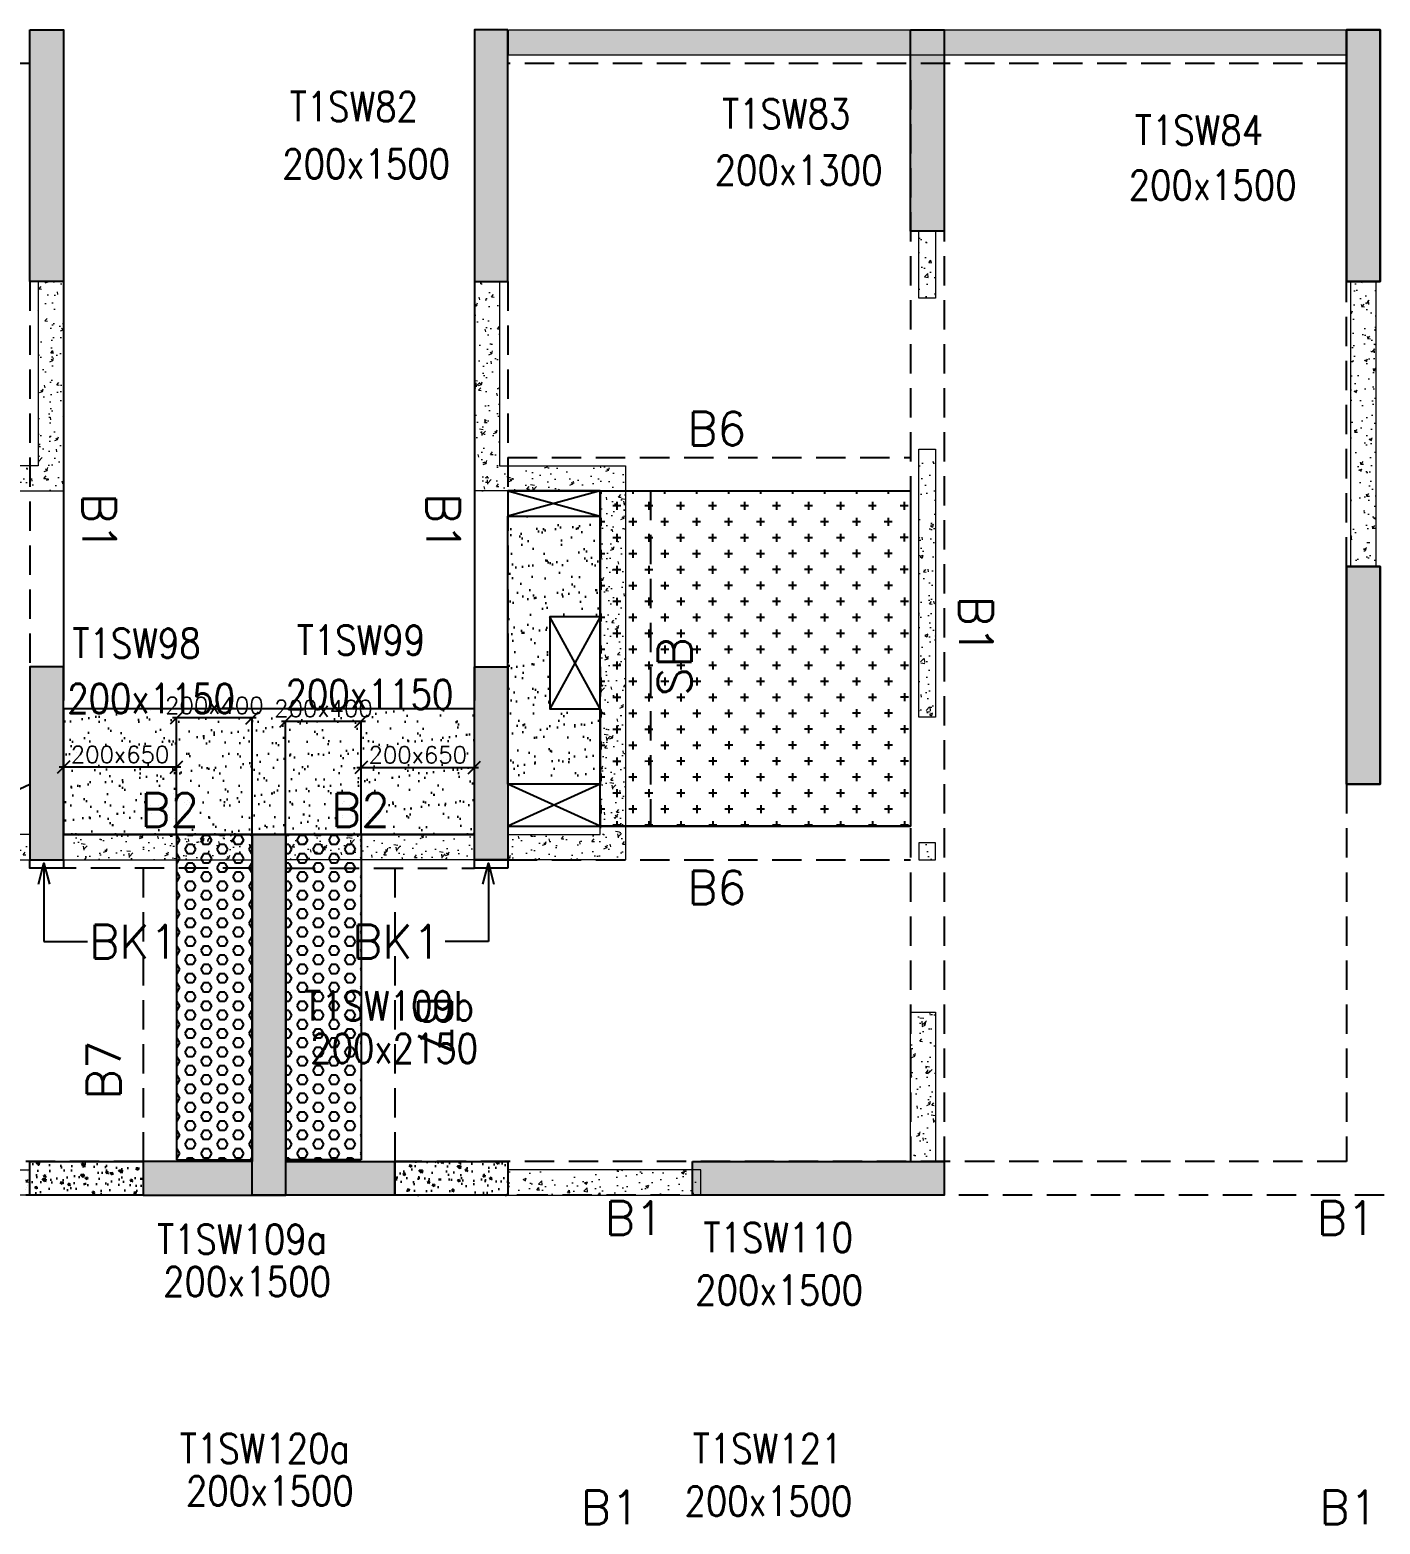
# Model space of a CAD drawing. Header units: millimetres. Extents: x 1078357 to 2594950, y -4969473 to -4636555.
# Drawn here: x 1519424 to 1527475, y -4662971 to -4654058 of the extents above; entities that cross this region are included whole.
import ezdxf

# ---------------------------------------------------------------- set-up
doc = ezdxf.new("R2010")
doc.units = ezdxf.units.MM
doc.header["$PDMODE"] = 35
for name, pattern in [('CONTINOUS', [0]), ('HIDDEN', [0.375, 0.25, -0.125]), ('New Retail block$0$CONTINOUS', [0])]:
    doc.linetypes.add(name, pattern=pattern)
doc.layers.get('0').update_dxf_attribs({"lineweight": 0})
doc.layers.get('Defpoints').update_dxf_attribs({"lineweight": 0})
for name, color, linetype, lineweight in [('A-_ANOTDIMA_D-', 6, 'Continuous', 13), ('COL. NO.', 30, 'Continuous', 25), ('COL. SIZE', 7, 'Continuous', 25), ('DIM', 9, 'Continuous', 25), ('HATCH', 8, 'Continuous', 30), ('RCC UPSTAND', 43, 'Continuous', 30), ('S-NON STR RCC WALL', 8, 'Continuous', 0)]:
    doc.layers.add(name, color=color, linetype=linetype, lineweight=lineweight)
for name, color, linetype in [('B-200x325', 201, 'HIDDEN'), ('B-200x375', 41, 'HIDDEN'), ('B-200x650', 241, 'HIDDEN'), ('B-300xSLAB THK.', 151, 'Continuous'), ('BK1-200x650', 241, 'HIDDEN'), ('DC BEAM NO.', 7, 'Continuous'), ('DROP SLAB', 8, 'Continuous'), ('NON STR. RCC WALL', 6, 'Continuous'), ('S-COLUMN_SHEAR WALL', 1, 'Continuous'), ('S-PROJECTION', 54, 'New Retail block$0$CONTINOUS'), ('SLAB FOLD', 8, 'Continuous')]:
    doc.layers.add(name, color=color, linetype=linetype)
doc.styles.add('Roman', font='romans')
doc.styles.add('ROMANS', font='romans.shx', dxfattribs={"width": 0.85})
doc.dimstyles.new('HARESH', dxfattribs={"dimtxt": 150, "dimasz": 75, "dimexe": 0, "dimexo": 0, "dimgap": 25, "dimtad": 1, "dimdec": 0, "dimdsep": 46, "dimtxsty": 'Roman', "dimblk": 'OBLIQUE', "dimcen": 225, "dimdle": 25, "dimclrd": 2, "dimclre": 2, "dimclrt": 7, "dimadec": 8, "dimazin": 1, "dimtfac": 1, "dimtdec": 0, "dimtmove": 0, "dimatfit": 0, "dimfxl": 1, "dimlwd": -1, "dimlwe": -1, "dimarcsym": 0})
pattern_1 = [(50, (-4869896.11, 23389624.3), (182.184669, -15.9390855), [19.05, -209.55]), (355, (-4869896.11, 23389624.3), (-35.2434214, 191.0568452), [15.24, -167.6405842]), (100.4514447, (-4869880.93, 23389622.96), (146.9412471, 175.1177519), [16.1900088, -178.0902446]), (46.1842, (-4869896.11, 23389675.1), (271.0790409, -42.042328), [28.575, -314.325]), (96.6355576, (-4869873.52, 23389671.6), (237.404134, 247.4261246), [24.2850231, -267.1356082]), (351.1841512, (-4869896.1, 23389675.1), (237.404134, 247.4261246), [22.859967, -251.459732]), (21, (-4869870.71, 23389662.4), (151.6143913, -102.2651982), [19.05, -209.55]), (326, (-4869870.71, 23389662.4), (61.8020283, 184.1879661), [15.24, -167.64]), (71.451445, (-4869858.08, 23389653.87), (213.4164193, 81.9227689), [16.1900088, -178.0899376]), (37.5, (-4869896.11, 23389624.29), (3.08860325, 84.55503887), [0, -165.608, 0, -170.18, 0, -168.275]), (7.5, (-4869896.11, 23389624.29), (66.8196625, 100.18057482), [0, -97.028, 0, -161.798, 0, -64.135]), (327.5, (-4869952.754, 23389624.29), (135.59059517, -5.728744), [0, -63.5, 0, -198.12, 0, -262.89]), (317.5, (-4869978.15, 23389624.29), (148.1291814, 25.42649103), [0, -82.55, 0, -131.572, 0, -186.69])]
pattern_2 = [(140, (-1675900.62, -7198227.44), (12.550427, 143.4520365), [15, -165]), (85, (-1675900.62, -7198227.44), (-150.438427, -27.7502667), [12, -132]), (190.4514445, (-1675899.58, -7198215.48), (-137.887998, 115.7017693), [12.7480384, -140.2284224]), (136.1842, (-1675940.62, -7198227.44), (33.103856, 213.448266), [22.5, -247.5]), (186.6356355, (-1675937.87, -7198209.65), (-194.82372, 186.932389), [19.122068, -210.342752]), (81.184164, (-1675940.62, -7198227.44), (-194.82372, 186.932389), [18, -198]), (111, (-1675930.62, -7198207.44), (80.523778, 119.3814104), [15, -165]), (56, (-1675930.62, -7198207.44), (-145.030009, 48.6630664), [12, -132]), (161.4514447, (-1675923.91, -7198197.49), (-64.5062306, 168.0444753), [12.748038, -140.2284224]), (127.5, (-1675900.624, -7198227.437), (-66.57877077, 2.43197106), [0, -130.4, 0, -134, 0, -132.5]), (97.5, (-1675900.624, -7198227.44), (-78.8823424, 52.6139075), [0, -76.4, 0, -127.4, 0, -50.5]), (57.5, (-1675900.624, -7198272.037), (4.51097435, 106.7644872), [0, -50, 0, -156, 0, -207]), (47.5, (-1675900.62, -7198292.04), (-20.0209965, 116.6372339), [0, -65, 0, -103.6, 0, -147])]
pattern_3 = [(180, (1472199.53, -4472052.85), (-7e-15, -54.992613), [31.75, -63.5]), (300, (1472199.53, -4472052.85), (47.625, 27.496307), [31.75, -63.5]), (240, (1472167.78, -4472052.85), (47.625, -27.496307), [31.75, -63.5])]

# ---------------------------------------------------------------- blocks, each defined once
blk = doc.blocks.new('_Oblique')
at = {"color": 0, "linetype": 'ByBlock', "lineweight": -2}
blk.add_line((-0.5, -0.5), (0.5, 0.5), dxfattribs=at)
blk = doc.blocks.new('*D1360')
at = {"layer": 'Defpoints', "color": 0, "ltscale": 700, "transparency": 16777216}
for p in [(1520299.1, -4658162.3), (1520299.1, -4658857.3, 0), (1520749.2, -4658857.3, 0)]:
    blk.add_point(p, dxfattribs=at)
at = {"layer": 'DIM', "color": 2, "ltscale": 700, "transparency": 16777216}
for p, q in [((1520774.2, -4658162.3), (1520274.1, -4658162.3)), ((1520299.1, -4658857.3), (1520299.1, -4658162.3)), ((1520749.2, -4658857.3), (1520749.2, -4658162.3))]:
    blk.add_line(p, q, dxfattribs=at)
at = {"layer": 'DIM', "color": 2, "ltscale": 700, "transparency": 16777216, "xscale": 75, "yscale": 75, "zscale": 75, "rotation": 180}
blk.add_blockref('_Oblique', (1520299.1, -4658162.3), dxfattribs=at)
at = {"layer": 'DIM', "color": 2, "ltscale": 700, "transparency": 16777216, "xscale": 75, "yscale": 75, "zscale": 75}
blk.add_blockref('_Oblique', (1520749.2, -4658162.3), dxfattribs=at)
at = {"layer": 'DIM', "color": 7, "ltscale": 700, "transparency": 16777216, "insert": (1520524.1, -4658087.3), "char_height": 150, "attachment_point": 5, "style": 'Roman'}
blk.add_mtext('{\\H0.666667x;200x400}', dxfattribs=at)
blk = doc.blocks.new('*D1361')
at = {"layer": 'Defpoints', "color": 0, "ltscale": 700, "transparency": 16777216}
for p in [(1519624.4, -4658455.2), (1519624.4, -4658857.3, 0), (1520299.1, -4658857.3, 0)]:
    blk.add_point(p, dxfattribs=at)
at = {"layer": 'DIM', "color": 2, "ltscale": 700, "transparency": 16777216}
for p, q in [((1520324.1, -4658455.2), (1519599.4, -4658455.2)), ((1519624.4, -4658857.3), (1519624.4, -4658455.2)), ((1520299.1, -4658857.3), (1520299.1, -4658455.2))]:
    blk.add_line(p, q, dxfattribs=at)
at = {"layer": 'DIM', "color": 2, "ltscale": 700, "transparency": 16777216, "xscale": 75, "yscale": 75, "zscale": 75, "rotation": 180}
blk.add_blockref('_Oblique', (1519624.4, -4658455.2), dxfattribs=at)
at = {"layer": 'DIM', "color": 2, "ltscale": 700, "transparency": 16777216, "xscale": 75, "yscale": 75, "zscale": 75}
blk.add_blockref('_Oblique', (1520299.1, -4658455.2), dxfattribs=at)
at = {"layer": 'DIM', "color": 7, "ltscale": 700, "transparency": 16777216, "insert": (1519961.7, -4658380.2), "char_height": 150, "attachment_point": 5, "style": 'Roman'}
blk.add_mtext('{\\H0.666667x;200x650}', dxfattribs=at)
blk = doc.blocks.new('*D1362')
at = {"layer": 'Defpoints', "color": 0, "ltscale": 700, "transparency": 16777216}
for p in [(1521399.3, -4658180.6), (1520949.2, -4658857.3, 0), (1521399.3, -4658857.3, 0)]:
    blk.add_point(p, dxfattribs=at)
at = {"layer": 'DIM', "color": 2, "ltscale": 700, "transparency": 16777216}
for p, q in [((1520924.2, -4658180.6), (1521424.3, -4658180.6)), ((1520949.2, -4658857.3), (1520949.2, -4658180.6)), ((1521399.3, -4658857.3), (1521399.3, -4658180.6))]:
    blk.add_line(p, q, dxfattribs=at)
at = {"layer": 'DIM', "color": 2, "ltscale": 700, "transparency": 16777216, "xscale": 75, "yscale": 75, "zscale": 75, "rotation": 180}
blk.add_blockref('_Oblique', (1520949.2, -4658180.6), dxfattribs=at)
at = {"layer": 'DIM', "color": 2, "ltscale": 700, "transparency": 16777216, "xscale": 75, "yscale": 75, "zscale": 75}
blk.add_blockref('_Oblique', (1521399.3, -4658180.6), dxfattribs=at)
at = {"layer": 'DIM', "color": 7, "ltscale": 700, "transparency": 16777216, "insert": (1521174.3, -4658105.6), "char_height": 150, "attachment_point": 5, "style": 'Roman'}
blk.add_mtext('{\\H0.666667x;200x400}', dxfattribs=at)
blk = doc.blocks.new('*D1363')
at = {"layer": 'Defpoints', "color": 0, "ltscale": 700, "transparency": 16777216}
for p in [(1522074.2, -4658457.3), (1521399.3, -4658857.3, 0), (1522074.2, -4658857.3, 0)]:
    blk.add_point(p, dxfattribs=at)
at = {"layer": 'DIM', "color": 2, "ltscale": 700, "transparency": 16777216}
for p, q in [((1521374.3, -4658457.3), (1522099.2, -4658457.3)), ((1521399.3, -4658857.3), (1521399.3, -4658457.3)), ((1522074.2, -4658857.3), (1522074.2, -4658457.3))]:
    blk.add_line(p, q, dxfattribs=at)
at = {"layer": 'DIM', "color": 2, "ltscale": 700, "transparency": 16777216, "xscale": 75, "yscale": 75, "zscale": 75, "rotation": 180}
blk.add_blockref('_Oblique', (1521399.3, -4658457.3), dxfattribs=at)
at = {"layer": 'DIM', "color": 2, "ltscale": 700, "transparency": 16777216, "xscale": 75, "yscale": 75, "zscale": 75}
blk.add_blockref('_Oblique', (1522074.2, -4658457.3), dxfattribs=at)
at = {"layer": 'DIM', "color": 7, "ltscale": 700, "transparency": 16777216, "insert": (1521736.8, -4658382.3), "char_height": 150, "attachment_point": 5, "style": 'Roman'}
blk.add_mtext('{\\H0.666667x;200x650}', dxfattribs=at)
blk = doc.blocks.new('G$CD63B60BD')
at = {"layer": 'COL. NO.', "linetype": 'Continuous', "style": 'ROMANS', "width": 0.85}
for s, p in [('T1SW82', (51473.7, 15355.1, -320.4)), ('T1SW83', (54051.3, 15312.4, -320.4)), ('T1SW84', (56513, 15214, -320.4)), ('T1SW98', (50178.3, 12153.5, -320.4)), ('T1SW99', (51515.8, 12172.6, -320.4)), ('T1SW109b', (51560.1, 9990.9, -320.4)), ('T1SW109a', (50682.7, 8599.4, -320.4)), ('T1SW110', (53940.3, 8609.2, -320.4)), ('T1SW120a', (50819.1, 7351, -320.4)), ('T1SW121', (53876.8, 7350.6, -320.4))]:
    blk.add_text(s, height=175, dxfattribs=at).set_placement(p)
at = {"layer": 'COL. SIZE', "linetype": 'Continuous', "style": 'ROMANS', "width": 0.85}
for s, p in [('200x1500', (51429.5, 15013.4, -320.4)), ('200x1300', (54007.9, 14974.9, -320.4)), ('200x1500', (56476.2, 14886.5, -320.4)), ('200x1150', (50147.8, 11824.4, -320.4)), ('200x1150', (51448.7, 11849.2, -320.4)), ('200x2150', (51596.4, 9737.5, -320.4)), ('200x1500', (50719, 8346, -320.4)), ('200x1500', (53891.1, 8295.7, -320.4)), ('200x1500', (50855.3, 7097.7, -320.4)), ('200x1500', (53827.7, 7037.1, -320.4))]:
    blk.add_text(s, height=175, dxfattribs=at).set_placement(p)

msp = doc.modelspace()

# ---------------------------------------------------------------- hatches: boundary and pattern name
at = {"layer": 'DROP SLAB'}
h = msp.add_hatch(dxfattribs=at)
h.set_pattern_fill('CROSS', color=8, scale=15, angle=179.96921)
h.set_pattern_definition([(180.03079016, (-1794917.36, 9383648.555), (-95.1987999, -95.3011726), [47.625, -142.875]), (270.03079016, (-1794941.19, 9383672.35), (95.3011726, -95.1987999), [47.625, -142.875])])
h.paths.add_polyline_path([(1522824.4, -4656808.2), (1524674.4, -4656808.2), (1524674.4, -4658808), (1522824.4, -4658808)])
at = {"layer": 'HATCH'}
h = msp.add_hatch(dxfattribs=at)
h.set_pattern_fill('AR-SAND', color=8, scale=3, angle=179.97015)
h.set_pattern_definition([(37.47015413, (-3512608.61, 18701550.77), (-4.72361136, 146.8264517), [0, -115.824, 0, -129.54, 0, -123.825]), (7.4701541, (-3512608.61, 18701550.77), (134.9689868, 214.9772528), [0, -62.484, 0, -104.394, 0, -40.005]), (327.4701541, (-3512702.34, 18701550.82), (237.2979035, 0.3075449), [0, -38.1, 0, -137.16, 0, -179.07]), (317.4701541, (-3512702.34, 18701550.82), (229.1017424, 66.759465), [0, -19.05, 0, -89.916, 0, -102.87])])
h.paths.add_polyline_path([(1522274.3, -4656957.9), (1522824.3, -4656957.9), (1522824.3, -4657557.9), (1522524.4, -4657557.9), (1522524.4, -4658107.9), (1522824.3, -4658107.8), (1522824.3, -4658557.9), (1522274.4, -4658557.9)])
h = msp.add_hatch(dxfattribs=at)
h.set_pattern_fill('AR-SAND', color=8, scale=3, angle=179.97015)
h.set_pattern_definition([(37.4701541, (-2502183.58, 14017481.53), (-4.72361136, 146.8264517), [0, -115.824, 0, -129.54, 0, -123.825]), (7.4701541, (-2502183.58, 14017481.53), (134.9689868, 214.9772528), [0, -62.484, 0, -104.394, 0, -40.005]), (327.4701541, (-2502277.3, 14017481.57), (237.2979035, 0.3075449), [0, -38.1, 0, -137.16, 0, -179.07]), (317.4701541, (-2502277.3, 14017481.57), (229.1017424, 66.759465), [0, -19.05, 0, -89.916, 0, -102.87])])
h.paths.add_polyline_path([(1522074.4, -4658107.8), (1519624.4, -4658107.8), (1519624.7, -4658857.8), (1522074.7, -4658857.8)])
h = msp.add_hatch(dxfattribs=at)
h.set_pattern_fill('AR-SAND', color=8, scale=3, angle=179.97015)
h.set_pattern_definition([(37.4701541, (-2502183.67, 14017481.53), (-4.72361136, 146.8264517), [0, -115.824, 0, -129.54, 0, -123.825]), (7.4701541, (-2502183.67, 14017481.53), (134.9689868, 214.9772528), [0, -62.484, 0, -104.394, 0, -40.005]), (327.4701541, (-2502277.39, 14017481.57), (237.2979035, 0.3075449), [0, -38.1, 0, -137.16, 0, -179.07]), (317.4701541, (-2502277.4, 14017481.57), (229.1017424, 66.759465), [0, -19.05, 0, -89.916, 0, -102.87])])
h.paths.add_polyline_path([(1522074.6, -4658257.8), (1519624.6, -4658257.8), (1519624.6, -4658857.8), (1522074.6, -4658857.8)])
at = {"layer": 'RCC UPSTAND'}
h = msp.add_hatch(dxfattribs=at)
h.set_pattern_fill('AR-CONC', color=8, scale=20, angle=90)
h.set_pattern_definition(pattern_2)
h.paths.add_polyline_path([(1519424.4, -4660807.8), (1520099.4, -4660807.8), (1520099.4, -4661007.8), (1519424.4, -4661007.8)])
h = msp.add_hatch(dxfattribs=at)
h.set_pattern_fill('AR-CONC', color=8, scale=20, angle=90)
h.set_pattern_definition(pattern_2)
h.paths.add_polyline_path([(1521599.4, -4660807.8), (1522274.4, -4660807.8), (1522274.4, -4661007.8), (1521599.4, -4661007.8)])
at = {"layer": 'S-COLUMN_SHEAR WALL', "lineweight": 25}
h = msp.add_hatch(color=1, dxfattribs=at)
h.dxf.hatch_style = 1
h.paths.add_polyline_path([(1519424.4, -4654057.9), (1519624.4, -4654057.9), (1519624.4, -4655557.9), (1519424.4, -4655557.9)])
at = {"layer": 'S-COLUMN_SHEAR WALL', "lineweight": 25, "extrusion": (1.00316e-06, 1.91639e-11, 1)}
h = msp.add_hatch(color=1, dxfattribs=at)
h.dxf.hatch_style = 1
h.paths.add_polyline_path([(1522274.4, -4654057.9), (1522074.4, -4654057.9), (1522074.4, -4655557.9), (1522274.4, -4655557.9)])
at = {"layer": 'S-COLUMN_SHEAR WALL', "lineweight": 25}
h = msp.add_hatch(color=1, dxfattribs=at)
h.dxf.hatch_style = 1
h.paths.add_polyline_path([(1524674.4, -4655257.9), (1524874.4, -4655257.9), (1524874.4, -4654057.9), (1524674.4, -4654057.9)])
at = {"layer": 'S-COLUMN_SHEAR WALL', "lineweight": 25, "extrusion": (-1.00316e-06, 2.11765e-11, 1)}
h = msp.add_hatch(color=1, dxfattribs=at)
h.dxf.hatch_style = 1
h.paths.add_polyline_path([(1527274.4, -4654057.9), (1527474.4, -4654057.9), (1527474.4, -4655557.9), (1527274.4, -4655557.9)])
at = {"layer": 'S-COLUMN_SHEAR WALL', "lineweight": 25, "extrusion": (1.00316e-06, 1.91639e-11, 1)}
h = msp.add_hatch(color=1, dxfattribs=at)
h.dxf.hatch_style = 1
h.paths.add_polyline_path([(1527474.4, -4654057.9), (1527274.4, -4654057.9), (1527274.4, -4655557.9), (1527474.4, -4655557.9)])
at = {"layer": 'S-COLUMN_SHEAR WALL', "lineweight": 25, "extrusion": (-1.00316e-06, 2.11765e-11, 1)}
h = msp.add_hatch(color=1, dxfattribs=at)
h.dxf.hatch_style = 1
h.paths.add_polyline_path([(1527274.4, -4658557.9), (1527474.4, -4658557.9), (1527474.4, -4657257.9), (1527274.4, -4657257.9)])
at = {"layer": 'S-COLUMN_SHEAR WALL', "lineweight": 25, "extrusion": (1.00316e-06, 1.91639e-11, 1)}
h = msp.add_hatch(color=1, dxfattribs=at)
h.dxf.hatch_style = 1
h.paths.add_polyline_path([(1527474.4, -4658557.9), (1527274.4, -4658557.9), (1527274.4, -4657257.9), (1527474.4, -4657257.9)])
at = {"layer": 'S-COLUMN_SHEAR WALL', "lineweight": 25}
h = msp.add_hatch(color=1, dxfattribs=at)
h.dxf.hatch_style = 1
h.paths.add_polyline_path([(1519424.4, -4659007.9), (1519624.4, -4659007.9), (1519624.4, -4657857.9), (1519424.4, -4657857.9)])
at = {"layer": 'S-COLUMN_SHEAR WALL', "lineweight": 25, "extrusion": (1.00316e-06, 1.91639e-11, 1)}
h = msp.add_hatch(color=1, dxfattribs=at)
h.dxf.hatch_style = 1
h.paths.add_polyline_path([(1522274.4, -4659007.9), (1522074.4, -4659007.9), (1522074.4, -4657857.9), (1522274.4, -4657857.9)])
at = {"layer": 'S-COLUMN_SHEAR WALL', "lineweight": 25}
h = msp.add_hatch(color=1, dxfattribs=at)
h.dxf.hatch_style = 1
h.paths.add_polyline_path([(1520749.4, -4660807.9), (1520099.4, -4660807.9), (1520099.4, -4661007.9), (1520949.4, -4661007.9), (1520949.4, -4658857.9), (1520749.4, -4658857.9)])
at = {"layer": 'S-COLUMN_SHEAR WALL', "lineweight": 25, "extrusion": (1.00316e-06, 1.91639e-11, 1)}
h = msp.add_hatch(color=1, dxfattribs=at)
h.dxf.hatch_style = 1
h.paths.add_polyline_path([(1520949.4, -4660807.9), (1521599.4, -4660807.9), (1521599.4, -4661007.9), (1520749.4, -4661007.9), (1520749.4, -4658857.9), (1520949.4, -4658857.9)])
at = {"layer": 'S-COLUMN_SHEAR WALL', "lineweight": 25}
h = msp.add_hatch(color=1, dxfattribs=at)
h.dxf.hatch_style = 1
h.paths.add_polyline_path([(1523374.4, -4660807.9), (1524874.4, -4660807.9), (1524874.4, -4661007.9), (1523374.4, -4661007.9)])
at = {"layer": 'S-NON STR RCC WALL'}
h = msp.add_hatch(dxfattribs=at)
h.set_pattern_fill('AR-CONC', color=256, angle=180)
h.set_pattern_definition([(50, (-5967120.83, 28073643.48), (182.184669, -15.93908554), [19.05, -209.55]), (355, (-5967120.83, 28073643.48), (-35.2434214, 191.0568452), [15.24, -167.6405842]), (100.4514447, (-5967105.65, 28073642.15), (146.9412471, 175.1177519), [16.1900088, -178.0902446]), (46.1842, (-5967120.83, 28073694.28), (271.0790409, -42.042328), [28.575, -314.325]), (96.6355576, (-5967098.24, 28073690.78), (237.404134, 247.4261246), [24.2850231, -267.1356082]), (351.1841512, (-5967120.83, 28073694.28), (237.404134, 247.4261246), [22.859967, -251.459732]), (21, (-5967095.43, 28073681.58), (151.6143913, -102.2651982), [19.05, -209.55]), (326, (-5967095.43, 28073681.58), (61.8020283, 184.1879661), [15.24, -167.64]), (71.451445, (-5967082.8, 28073673.06), (213.4164193, 81.9227689), [16.1900088, -178.0899376]), (37.5, (-5967120.83, 28073643.48), (3.08860325, 84.55503887), [0, -165.608, 0, -170.18, 0, -168.275]), (7.5, (-5967120.83, 28073643.48), (66.8196625, 100.18057482), [0, -97.028, 0, -161.798, 0, -64.135]), (327.5, (-5967177.47, 28073643.48), (135.59059517, -5.72874399), [0, -63.5, 0, -198.12, 0, -262.89]), (317.5, (-5967202.87, 28073643.48), (148.1291814, 25.42649103), [0, -82.55, 0, -131.572, 0, -186.69])])
h.paths.add_polyline_path([(1522277.5, -4654057.9), (1527274.6, -4654057.9), (1527274.6, -4654207.9), (1522277.5, -4654207.9)])
h = msp.add_hatch(dxfattribs=at)
h.set_pattern_fill('AR-CONC', color=256, angle=180)
h.set_pattern_definition([(50, (1524787.61, -4614655.87), (182.18467, -15.9391), [19.05, -209.55]), (355, (1524787.6, -4614655.87), (-35.2434, 191.05685), [15.24, -167.6406]), (100.45144, (1524802.79, -4614657.2), (146.94125, 175.11775), [16.19, -178.09024]), (46.1842, (1524787.6, -4614605.07), (271.079, -42.0423), [28.575, -314.325]), (96.63556, (1524810.2, -4614608.57), (237.4041, 247.4261), [24.285, -267.1356]), (351.18415, (1524787.6, -4614605.07), (237.4041, 247.4261), [22.86, -251.4597]), (21, (1524813.01, -4614617.77), (151.6144, -102.2652), [19.05, -209.55]), (326, (1524813, -4614617.77), (61.802, 184.188), [15.24, -167.64]), (71.45144, (1524825.64, -4614626.29), (213.4164, 81.9228), [16.19, -178.0899]), (37.5, (1524787.61, -4614655.87), (3.0886, 84.55504), [0, -165.608, 0, -170.18, 0, -168.275]), (7.5, (1524787.61, -4614655.87), (66.81966, 100.18057), [0, -97.028, 0, -161.798, 0, -64.135]), (327.5, (1524730.966, -4614655.87), (135.5906, -5.72874), [0, -63.5, 0, -198.12, 0, -262.89]), (317.5, (1524705.57, -4614655.87), (148.12918, 25.4265), [0, -82.55, 0, -131.572, 0, -186.69])])
h.paths.add_polyline_path([(1524724.6, -4655257.9), (1524824.6, -4655257.9), (1524824.6, -4655657.9), (1524724.6, -4655657.9)])
h = msp.add_hatch(dxfattribs=at)
h.set_pattern_fill('AR-CONC', color=256)
h.set_pattern_definition(pattern_1)
h.paths.add_polyline_path([(1518724.6, -4656657.9), (1518724.6, -4659007.9), (1519424.6, -4659007.9), (1519424.6, -4658857.9), (1518874.6, -4658857.9), (1518874.6, -4656807.9), (1519624.6, -4656807.9), (1519624.6, -4655557.8), (1519474.6, -4655557.8), (1519474.6, -4656657.9)])
h = msp.add_hatch(dxfattribs=at)
h.set_pattern_fill('AR-CONC', color=256, angle=180)
h.set_pattern_definition(pattern_1)
h.paths.add_polyline_path([(1522974.6, -4656657.9), (1522974.6, -4659007.9), (1522274.6, -4659007.9), (1522274.6, -4658857.9), (1522824.6, -4658857.9), (1522824.6, -4656807.9), (1522074.6, -4656807.9), (1522074.6, -4655557.8), (1522224.6, -4655557.8), (1522224.6, -4656657.9)])
at = {"layer": 'S-NON STR RCC WALL', "ltscale": 700}
h = msp.add_hatch(dxfattribs=at)
h.set_pattern_fill('AR-CONC', color=256)
h.set_pattern_definition([(50, (394183.27, 69646.9), (182.184669, -15.9390855), [19.05, -209.55]), (355, (394183.27, 69646.9), (-35.2434214, 191.056845), [15.24, -167.640584]), (100.4514447, (394198.45, 69645.57), (146.941247, 175.117752), [16.190009, -178.0902446]), (46.1842, (394183.27, 69697.7), (271.079041, -42.042328), [28.575, -314.325]), (96.6355576, (394205.86, 69694.2), (237.404134, 247.426125), [24.285023, -267.135608]), (351.184151, (394183.27, 69697.7), (237.404134, 247.426125), [22.859967, -251.459732]), (21, (394208.67, 69685), (151.6143913, -102.265198), [19.05, -209.55]), (326, (394208.67, 69685), (61.802028, 184.187966), [15.24, -167.64]), (71.451445, (394221.3, 69676.47), (213.416419, 81.922769), [16.190009, -178.0899376]), (37.5, (394183.27, 69646.894), (3.08860325, 84.5550389), [0, -165.608, 0, -170.18, 0, -168.275]), (7.5, (394183.27, 69646.89), (66.8196625, 100.1805748), [0, -97.028, 0, -161.798, 0, -64.135]), (327.5, (394126.63, 69646.894), (135.5905952, -5.728744), [0, -63.5, 0, -198.12, 0, -262.89]), (317.5, (394101.23, 69646.89), (148.1291814, 25.426491), [0, -82.55, 0, -131.572, 0, -186.69])])
h.paths.add_polyline_path([(1527299.6, -4655557.8), (1527449.6, -4655557.8), (1527449.6, -4657257.8), (1527299.6, -4657257.8)])
at = {"layer": 'S-NON STR RCC WALL'}
h = msp.add_hatch(dxfattribs=at)
h.set_pattern_fill('AR-CONC', color=256, angle=180)
h.set_pattern_definition([(50, (2622012.32, -9298675.05), (182.184669, -15.9390855), [19.05, -209.55]), (355, (2622012.32, -9298675.05), (-35.2434214, 191.056845), [15.24, -167.640584]), (100.4514447, (2622027.5, -9298676.38), (146.941247, 175.117752), [16.190009, -178.0902446]), (46.1842, (2622012.32, -9298624.25), (271.079041, -42.042328), [28.575, -314.325]), (96.6355576, (2622034.91, -9298627.76), (237.404134, 247.426125), [24.285023, -267.135608]), (351.184151, (2622012.32, -9298624.25), (237.404134, 247.426125), [22.859967, -251.459732]), (21, (2622037.72, -9298636.95), (151.6143913, -102.265198), [19.05, -209.55]), (326, (2622037.72, -9298636.95), (61.802028, 184.187966), [15.24, -167.64]), (71.451445, (2622050.36, -9298645.48), (213.416419, 81.922769), [16.190009, -178.0899376]), (37.5, (2622012.323, -9298675.054), (3.08860325, 84.5550389), [0, -165.608, 0, -170.18, 0, -168.275]), (7.5, (2622012.32, -9298675.05), (66.8196625, 100.1805748), [0, -97.028, 0, -161.798, 0, -64.135]), (327.5, (2621955.68, -9298675.054), (135.5905952, -5.728744), [0, -63.5, 0, -198.12, 0, -262.89]), (317.5, (2621930.28, -9298675.05), (148.1291814, 25.426491), [0, -82.55, 0, -131.572, 0, -186.69])])
h.paths.add_polyline_path([(1524724.6, -4656557.9), (1524824.6, -4656557.9), (1524824.6, -4658157.9), (1524724.6, -4658157.9)])
h = msp.add_hatch(dxfattribs=at)
h.set_pattern_fill('AR-CONC', color=256)
h.set_pattern_definition(pattern_1)
h.paths.add_polyline_path([(1520749.6, -4658857.9), (1519624.6, -4658857.9), (1519624.6, -4659007.9), (1520749.6, -4659007.9)])
h = msp.add_hatch(dxfattribs=at)
h.set_pattern_fill('AR-CONC', color=256, angle=180)
h.set_pattern_definition(pattern_1)
h.paths.add_polyline_path([(1520949.6, -4658857.9), (1522074.6, -4658857.9), (1522074.6, -4659007.9), (1520949.6, -4659007.9)])
h = msp.add_hatch(dxfattribs=at)
h.set_pattern_fill('AR-CONC', color=256, angle=180)
h.set_pattern_definition([(50, (2621999.11, -9300039.72), (182.184669, -15.9390855), [19.05, -209.55]), (355, (2621999.1, -9300039.72), (-35.2434214, 191.056845), [15.24, -167.640584]), (100.4514447, (2622014.3, -9300041.05), (146.941247, 175.117752), [16.190009, -178.0902446]), (46.1842, (2621999.1, -9299988.92), (271.079041, -42.042328), [28.575, -314.325]), (96.6355576, (2622021.7, -9299992.42), (237.404134, 247.426125), [24.285023, -267.135608]), (351.184151, (2621999.1, -9299988.92), (237.404134, 247.426125), [22.859967, -251.459732]), (21, (2622024.51, -9300001.62), (151.6143913, -102.265198), [19.05, -209.55]), (326, (2622024.5, -9300001.62), (61.802028, 184.187966), [15.24, -167.64]), (71.451445, (2622037.14, -9300010.14), (213.416419, 81.922769), [16.190009, -178.0899376]), (37.5, (2621999.11, -9300039.72), (3.08860325, 84.5550389), [0, -165.608, 0, -170.18, 0, -168.275]), (7.5, (2621999.11, -9300039.72), (66.8196625, 100.1805748), [0, -97.028, 0, -161.798, 0, -64.135]), (327.5, (2621942.47, -9300039.72), (135.5905952, -5.728744), [0, -63.5, 0, -198.12, 0, -262.89]), (317.5, (2621917.07, -9300039.72), (148.1291814, 25.426491), [0, -82.55, 0, -131.572, 0, -186.69])])
h.paths.add_polyline_path([(1524724.6, -4659007.9), (1524824.6, -4659007.9), (1524824.6, -4658907.9), (1524724.6, -4658907.9)])
h = msp.add_hatch(dxfattribs=at)
h.set_pattern_fill('AR-CONC', color=256, angle=180)
h.set_pattern_definition([(50, (-5926860.57, 28073643.47), (182.184669, -15.93908554), [19.05, -209.55]), (355, (-5926860.57, 28073643.47), (-35.2434214, 191.0568452), [15.24, -167.6405842]), (100.4514447, (-5926845.4, 28073642.14), (146.9412471, 175.1177519), [16.1900088, -178.0902446]), (46.1842, (-5926860.57, 28073694.27), (271.0790409, -42.042328), [28.575, -314.325]), (96.6355576, (-5926837.98, 28073690.77), (237.404134, 247.4261246), [24.2850231, -267.1356082]), (351.1841512, (-5926860.57, 28073694.27), (237.404134, 247.4261246), [22.859967, -251.459732]), (21, (-5926835.17, 28073681.57), (151.6143913, -102.2651982), [19.05, -209.55]), (326, (-5926835.17, 28073681.57), (61.8020283, 184.1879661), [15.24, -167.64]), (71.451445, (-5926822.54, 28073673.05), (213.4164193, 81.9227689), [16.1900088, -178.0899376]), (37.5, (-5926860.573, 28073643.47), (3.08860325, 84.55503887), [0, -165.608, 0, -170.18, 0, -168.275]), (7.5, (-5926860.57, 28073643.47), (66.8196625, 100.18057482), [0, -97.028, 0, -161.798, 0, -64.135]), (327.5, (-5926917.215, 28073643.47), (135.59059517, -5.72874399), [0, -63.5, 0, -198.12, 0, -262.89]), (317.5, (-5926942.62, 28073643.47), (148.1291814, 25.42649103), [0, -82.55, 0, -131.572, 0, -186.69])])
h.paths.add_polyline_path([(1524674.6, -4659917.9), (1524824.6, -4659917.9), (1524824.6, -4660807.8), (1524674.6, -4660807.8)])
at = {"layer": 'S-NON STR RCC WALL', "ltscale": 700}
h = msp.add_hatch(dxfattribs=at)
h.set_pattern_fill('AR-CONC', color=256)
h.set_pattern_definition([(50, (394183.27, 61096.84), (182.184669, -15.9390855), [19.05, -209.55]), (355, (394183.27, 61096.84), (-35.2434214, 191.056845), [15.24, -167.640584]), (100.4514447, (394198.45, 61095.51), (146.941247, 175.117752), [16.190009, -178.0902446]), (46.1842, (394183.27, 61147.64), (271.079041, -42.042328), [28.575, -314.325]), (96.6355576, (394205.86, 61144.14), (237.404134, 247.426125), [24.285023, -267.135608]), (351.184151, (394183.27, 61147.64), (237.404134, 247.426125), [22.859967, -251.459732]), (21, (394208.67, 61134.94), (151.6143913, -102.265198), [19.05, -209.55]), (326, (394208.67, 61134.94), (61.802028, 184.187966), [15.24, -167.64]), (71.451445, (394221.3, 61126.42), (213.416419, 81.922769), [16.190009, -178.0899376]), (37.5, (394183.27, 61096.84), (3.08860325, 84.5550389), [0, -165.608, 0, -170.18, 0, -168.275]), (7.5, (394183.27, 61096.84), (66.8196625, 100.1805748), [0, -97.028, 0, -161.798, 0, -64.135]), (327.5, (394126.63, 61096.84), (135.5905952, -5.728744), [0, -63.5, 0, -198.12, 0, -262.89]), (317.5, (394101.23, 61096.84), (148.1291814, 25.426491), [0, -82.55, 0, -131.572, 0, -186.69])])
h.paths.add_polyline_path([(1518274.6, -4660857.9), (1519424.6, -4660857.9), (1519424.6, -4661007.9), (1518274.6, -4661007.9)])
h = msp.add_hatch(dxfattribs=at)
h.set_pattern_fill('AR-CONC', color=256)
h.set_pattern_definition([(50, (1491407.99, -4622922.35), (182.18467, -15.9391), [19.05, -209.55]), (355, (1491407.99, -4622922.35), (-35.2434, 191.05685), [15.24, -167.6406]), (100.45144, (1491423.17, -4622923.67), (146.94125, 175.11775), [16.19, -178.09024]), (46.1842, (1491407.99, -4622871.55), (271.079, -42.0423), [28.575, -314.325]), (96.63556, (1491430.58, -4622875.05), (237.4041, 247.4261), [24.285, -267.1356]), (351.18415, (1491408, -4622871.55), (237.4041, 247.4261), [22.86, -251.4597]), (21, (1491433.39, -4622884.25), (151.6144, -102.2652), [19.05, -209.55]), (326, (1491433.39, -4622884.25), (61.802, 184.188), [15.24, -167.64]), (71.45144, (1491446.02, -4622892.77), (213.4164, 81.9228), [16.19, -178.08994]), (37.5, (1491407.986, -4622922.346), (3.0886, 84.55504), [0, -165.608, 0, -170.18, 0, -168.275]), (7.5, (1491407.99, -4622922.35), (66.81966, 100.18057), [0, -97.028, 0, -161.798, 0, -64.135]), (327.5, (1491351.344, -4622922.346), (135.590595, -5.72874), [0, -63.5, 0, -198.12, 0, -262.89]), (317.5, (1491325.94, -4622922.35), (148.12918, 25.4265), [0, -82.55, 0, -131.572, 0, -186.69])])
h.paths.add_polyline_path([(1523424.6, -4660857.9), (1522274.6, -4660857.9), (1522274.6, -4661007.9), (1523424.6, -4661007.9)])
at = {"layer": 'SLAB FOLD', "ltscale": 1000}
h = msp.add_hatch(dxfattribs=at)
h.set_pattern_fill('HEX', color=8, scale=10, angle=180)
h.set_pattern_definition(pattern_3)
h.paths.add_polyline_path([(1520749.5, -4660797.2), (1520299.5, -4660797.2), (1520299.5, -4658857.9), (1520749.5, -4658857.9)])
h = msp.add_hatch(dxfattribs=at)
h.set_pattern_fill('HEX', color=8, scale=10, angle=180)
h.set_pattern_definition(pattern_3)
h.paths.add_polyline_path([(1520949.9, -4660797.2), (1521399.9, -4660797.2), (1521399.9, -4658857.9), (1520949.9, -4658857.9)])

# ---------------------------------------------------------------- linework, layer by layer
at = {"layer": 'B-200x325', "ltscale": 700}
for p, q in [((1522274.3, -4656608.2, 0), (1524674.3, -4656608.2, 0)), ((1522274.5, -4659008, 0), (1524674.3, -4659008, 0))]:
    msp.add_line(p, q, dxfattribs=at)
at = {"layer": 'B-200x325', "linetype": 'Continuous', "ltscale": 700}
for p, q in [((1522274.3, -4656808.2, 0), (1524674.3, -4656808.2, 0)), ((1522274.5, -4658808, 0), (1524674.3, -4658808, 0))]:
    msp.add_line(p, q, dxfattribs=at)
at = {"layer": 'B-200x375', "ltscale": 700}
for p, q in [((1520099.2, -4659057.9, 0), (1520099.2, -4660807.9, 0)), ((1521599.5, -4659057.9, 0), (1521599.5, -4660807.9, 0))]:
    msp.add_line(p, q, dxfattribs=at)
at = {"layer": 'B-200x375', "linetype": 'Continuous', "ltscale": 700}
for p, q in [((1520299.2, -4659057.9, 0), (1520299.2, -4660797.3, 0)), ((1521399.5, -4659057.9, 0), (1521399.5, -4660797.3, 0))]:
    msp.add_line(p, q, dxfattribs=at)
at = {"layer": 'B-200x650', "linetype": 'HIDDEN', "ltscale": 700}
for p, q in [((1519424.6, -4654257.8, 0), (1514424.6, -4654257.8, 0)), ((1527274.6, -4654257.9, 0), (1522274.6, -4654257.9, 0)), ((1524674.6, -4654357.9, 0), (1524674.6, -4660807.8, 0)), ((1524874.6, -4654357.9, 0), (1524874.6, -4660807.8, 0)), ((1519424.6, -4655557.8, 0), (1519424.6, -4658057.9, 0)), ((1522274.6, -4655557.8, 0), (1522274.6, -4658057.9, 0)), ((1527274.6, -4657257.8, 0), (1527274.6, -4655557.8, 0)), ((1527274.6, -4658557.9, 0), (1527274.6, -4660807.8, 0)), ((1520749.6, -4659057.8, 0), (1519624.6, -4659057.8, 0)), ((1520949.6, -4659057.8, 0), (1522074.6, -4659057.8, 0)), ((1520099.4, -4660807.8, 0), (1514424.6, -4660807.8, 0)), ((1527274.6, -4660807.8, 0), (1521599.4, -4660807.8, 0)), ((1520099.4, -4661007.8, 0), (1514424.6, -4661007.8, 0)), ((1533799.4, -4661007.8, 0), (1521599.4, -4661007.8, 0))]:
    msp.add_line(p, q, dxfattribs=at)
at = {"layer": 'B-200x650', "linetype": 'CONTINOUS', "ltscale": 700}
for p, q in [((1519624.6, -4655557.8, 0), (1519624.6, -4658057.9, 0)), ((1522074.6, -4655557.8, 0), (1522074.6, -4658057.9, 0)), ((1522074.6, -4658857.8, 0), (1519624.6, -4658857.8, 0))]:
    msp.add_line(p, q, dxfattribs=at)
at = {"layer": 'B-300xSLAB THK.', "linetype": 'HIDDEN', "ltscale": 700}
for p, q in [((1522824.2, -4656808.1, 0), (1522824.2, -4658807.9, 0)), ((1523124.2, -4656808.1, 0), (1523124.2, -4658807.9, 0))]:
    msp.add_line(p, q, dxfattribs=at)
at = {"layer": 'BK1-200x650', "linetype": 'Continuous', "ltscale": 700, "elevation": 0}
for points in [[(1519624.6, -4659058.1), (1519424.6, -4659058.1), (1519424.6, -4659007.9), (1519624.6, -4659007.9)], [(1522274.6, -4659058.1), (1522074.6, -4659058.1), (1522074.6, -4659007.9), (1522274.6, -4659007.9)]]:
    msp.add_lwpolyline(points, close=True, dxfattribs=at)
at = {"layer": 'DROP SLAB', "color": 3, "linetype": 'CONTINOUS', "ltscale": 500}
for p, q in [((1522274.4, -4656807.9), (1522824.4, -4656957.9, 0)), ((1522823.5, -4656808.1, 0), (1522274.4, -4656957.9, 0)), ((1522824.4, -4657557.9), (1522524.4, -4658107.9)), ((1522824.4, -4658107.9), (1522524.4, -4657557.9)), ((1518874.4, -4658807.9, 0), (1519424.4, -4658557.9)), ((1522824.4, -4658807.9, 0), (1522274.4, -4658557.9)), ((1522824.4, -4658557.9), (1522274.5, -4658807.9, 0))]:
    msp.add_line(p, q, dxfattribs=at)
at = {"layer": 'DROP SLAB', "color": 3, "linetype": 'CONTINOUS', "ltscale": 500, "elevation": 0}
for points in [[(1522824.4, -4656808.1), (1522274.4, -4656808.1), (1522274.4, -4656957.9), (1522824.4, -4656957.9)], [(1522824.4, -4656808.2), (1524674.4, -4656808.2), (1524674.4, -4658808), (1522824.4, -4658808)], [(1522824.4, -4657557.9), (1522524.4, -4657557.9), (1522524.4, -4658107.9), (1522824.4, -4658107.9)], [(1522824.4, -4658557.9), (1522274.5, -4658557.9), (1522274.5, -4658807.9), (1522824.4, -4658807.9)]]:
    msp.add_lwpolyline(points, close=True, dxfattribs=at)
at = {"layer": 'NON STR. RCC WALL', "elevation": 0}
for points in [[(1519424.4, -4660807.8), (1520099.4, -4660807.8), (1520099.4, -4661007.8), (1519424.4, -4661007.8)], [(1521599.4, -4660807.8), (1522274.4, -4660807.8), (1522274.4, -4661007.8), (1521599.4, -4661007.8)]]:
    msp.add_lwpolyline(points, close=True, dxfattribs=at)
at = {"layer": 'S-COLUMN_SHEAR WALL', "color": 1, "lineweight": 25, "elevation": 0}
for points in [[(1519424.4, -4654057.9), (1519624.4, -4654057.9), (1519624.4, -4655557.9), (1519424.4, -4655557.9)], [(1524674.4, -4654057.9), (1524874.4, -4654057.9), (1524874.4, -4655257.9), (1524674.4, -4655257.9)], [(1519424.4, -4659007.9), (1519624.4, -4659007.9), (1519624.4, -4657857.9), (1519424.4, -4657857.9)], [(1523374.4, -4660807.9), (1524874.4, -4660807.9), (1524874.4, -4661007.9), (1523374.4, -4661007.9)]]:
    msp.add_lwpolyline(points, close=True, dxfattribs=at)
at = {"layer": 'S-COLUMN_SHEAR WALL', "color": 1, "lineweight": 25, "extrusion": (1.00316e-06, 1.91639e-11, 1), "elevation": 1.5}
for points in [[(1522274.4, -4654057.9), (1522074.4, -4654057.9), (1522074.4, -4655557.9), (1522274.4, -4655557.9)], [(1527474.4, -4654057.9), (1527274.4, -4654057.9), (1527274.4, -4655557.9), (1527474.4, -4655557.9)], [(1527474.4, -4658557.9), (1527274.4, -4658557.9), (1527274.4, -4657257.9), (1527474.4, -4657257.9)], [(1522274.4, -4659007.9), (1522074.4, -4659007.9), (1522074.4, -4657857.9), (1522274.4, -4657857.9)]]:
    msp.add_lwpolyline(points, close=True, dxfattribs=at)
at = {"layer": 'S-COLUMN_SHEAR WALL', "color": 1, "lineweight": 25, "extrusion": (-1.00316e-06, 2.11765e-11, 1), "elevation": -1.5}
for points in [[(1527274.4, -4654057.9), (1527474.4, -4654057.9), (1527474.4, -4655557.9), (1527274.4, -4655557.9)], [(1527274.4, -4658557.9), (1527474.4, -4658557.9), (1527474.4, -4657257.9), (1527274.4, -4657257.9)]]:
    msp.add_lwpolyline(points, close=True, dxfattribs=at)
at = {"layer": 'S-COLUMN_SHEAR WALL', "color": 1, "lineweight": 25, "elevation": 0}
msp.add_lwpolyline([(1520749.4, -4660807.9), (1520099.4, -4660807.9), (1520099.4, -4661007.9), (1520949.4, -4661007.9), (1520949.4, -4658857.9), (1520749.4, -4658857.9), (1520749.4, -4660807.9)], dxfattribs=at)
at = {"layer": 'S-COLUMN_SHEAR WALL', "color": 1, "lineweight": 25, "extrusion": (1.00316e-06, 1.91639e-11, 1), "elevation": 1.5}
msp.add_lwpolyline([(1520949.4, -4660807.9), (1521599.4, -4660807.9), (1521599.4, -4661007.9), (1520749.4, -4661007.9), (1520749.4, -4658857.9), (1520949.4, -4658857.9), (1520949.4, -4660807.9)], dxfattribs=at)
at = {"layer": 'S-NON STR RCC WALL', "elevation": 0}
for points in [[(1522277.5, -4654057.9), (1527274.6, -4654057.9), (1527274.6, -4654207.9), (1522277.5, -4654207.9)], [(1524724.6, -4655257.9), (1524824.6, -4655257.9), (1524824.6, -4655657.9), (1524724.6, -4655657.9)], [(1518724.6, -4656657.9), (1518724.6, -4659007.9), (1519424.6, -4659007.9), (1519424.6, -4658857.9), (1518874.6, -4658857.9), (1518874.6, -4656807.9), (1519624.6, -4656807.9), (1519624.6, -4655557.8), (1519474.6, -4655557.8), (1519474.6, -4656657.9)], [(1522974.6, -4656657.9), (1522974.6, -4659007.9), (1522274.6, -4659007.9), (1522274.6, -4658857.9), (1522824.6, -4658857.9), (1522824.6, -4656807.9), (1522074.6, -4656807.9), (1522074.6, -4655557.8), (1522224.6, -4655557.8), (1522224.6, -4656657.9)], [(1520749.6, -4658857.9), (1519624.6, -4658857.9), (1519624.6, -4659007.9), (1520749.6, -4659007.9)], [(1520949.6, -4658857.9), (1522074.6, -4658857.9), (1522074.6, -4659007.9), (1520949.6, -4659007.9)]]:
    msp.add_lwpolyline(points, close=True, dxfattribs=at)
at = {"layer": 'S-NON STR RCC WALL', "ltscale": 700, "elevation": 0}
for points in [[(1527299.6, -4655557.8), (1527449.6, -4655557.8), (1527449.6, -4657257.8), (1527299.6, -4657257.8)], [(1524724.6, -4656557.9), (1524824.6, -4656557.9), (1524824.6, -4658157.9), (1524724.6, -4658157.9)], [(1524724.6, -4659007.9), (1524824.6, -4659007.9), (1524824.6, -4658907.9), (1524724.6, -4658907.9)], [(1524674.6, -4659917.9), (1524824.6, -4659917.9), (1524824.6, -4660807.8), (1524674.6, -4660807.8)], [(1518274.6, -4660857.9), (1519424.6, -4660857.9), (1519424.6, -4661007.9), (1518274.6, -4661007.9)], [(1523424.6, -4660857.9), (1522274.6, -4660857.9), (1522274.6, -4661007.9), (1523424.6, -4661007.9)]]:
    msp.add_lwpolyline(points, close=True, dxfattribs=at)
at = {"layer": 'S-PROJECTION', "elevation": 0}
msp.add_lwpolyline([(1522074.4, -4658107.8), (1519624.4, -4658107.8), (1519624.7, -4658857.8), (1522074.7, -4658857.8)], close=True, dxfattribs=at)
at = {"layer": 'SLAB FOLD', "color": 8, "ltscale": 1000, "elevation": 0}
msp.add_lwpolyline([(1522274.3, -4656957.9), (1522824.3, -4656957.9), (1522824.3, -4657557.9), (1522524.4, -4657557.9), (1522524.4, -4658107.9), (1522824.3, -4658107.8), (1522824.3, -4658557.9), (1522274.4, -4658557.9), (1522274.3, -4656957.9)], dxfattribs=at)
for points in [[(1520299.4, -4660797.2), (1520749.4, -4660797.2), (1520749.4, -4658857.9), (1520299.4, -4658857.9)], [(1521399.7, -4660797.2), (1520949.5, -4660797.2), (1520949.5, -4658857.9), (1521399.7, -4658857.9)]]:
    msp.add_lwpolyline(points, close=True, dxfattribs=at)

# ---------------------------------------------------------------- block references
at = {"layer": 'A-_ANOTDIMA_D-', "color": 2, "ltscale": 700}
msp.add_blockref('G$CD63B60BD', (1469499.4, -4669957.9, 0), dxfattribs=at)

# ---------------------------------------------------------------- texts
at = {"layer": 'B-200x325', "linetype": 'Continuous', "ltscale": 700, "style": 'ROMANS'}
for p in [(1523343.8, -4656536.1, -2.7), (1523343.8, -4659273.2, -2.7)]:
    msp.add_text('B6', height=200, rotation=359.99866, dxfattribs=at).set_placement(p)
at = {"layer": 'B-200x375', "linetype": 'Continuous', "ltscale": 700, "style": 'ROMANS'}
for rotation, p in [(269.99866, (1521739.4, -4659817.4, -2.7)), (90.00094, (1519964.4, -4660437.6, -2.7))]:
    msp.add_text('B7', height=200, rotation=rotation, dxfattribs=at).set_placement(p)
at = {"layer": 'B-200x650', "linetype": 'HIDDEN', "ltscale": 500, "style": 'ROMANS'}
for rotation, p in [(269.99906, (1519737.2, -4656820, -2.7)), (269.99906, (1521788.5, -4656820, -2.7)), (269.99906, (1524965, -4657432.8, -2.7)), (359.99906, (1522852.1, -4661245, -2.7)), (359.99906, (1527097.1, -4661245, -2.7)), (0.00094, (1522708.5, -4662970.6, -2.7)), (0.00094, (1527112, -4662970.6, -2.7))]:
    msp.add_text('B1', height=200, rotation=rotation, dxfattribs=at).set_placement(p)
at = {"layer": 'B-300xSLAB THK.', "linetype": 'Continuous', "ltscale": 700, "style": 'ROMANS'}
msp.add_text('SB', height=200, rotation=90.00094, dxfattribs=at).set_placement((1523368.9, -4658032.2, -2.7))
at = {"layer": 'BK1-200x650', "linetype": 'Continuous', "ltscale": 700, "style": 'ROMANS'}
for rotation, p in [(359.99906, (1519777.7, -4659597, -2.7)), (0.00094, (1521345.7, -4659597, -2.7))]:
    msp.add_text('BK1', height=200, rotation=rotation, dxfattribs=at).set_placement(p)
at = {"layer": 'DC BEAM NO.', "linetype": 'Continuous', "ltscale": 500, "style": 'ROMANS'}
for p in [(1520082.5, -4658810.7, -2.7), (1521219.2, -4658810.7, -2.7)]:
    msp.add_text('B2', height=200, dxfattribs=at).set_placement(p)

# ---------------------------------------------------------------- dimensions: what is measured, and where the dimension line sits
at = {"layer": 'DIM', "ltscale": 700}
for base, p1, p2, picture, middle in [((1520299.1, -4658162.3, 0), (1520749.2, -4658857.3, 0), (1520299.1, -4658857.3, 0), '*D1360', (1520524.1, -4658162.3, 0)), ((1521399.3, -4658180.6, 0), (1520949.2, -4658857.3, 0), (1521399.3, -4658857.3, 0), '*D1362', (1521174.3, -4658180.6, 0))]:
    dim = msp.add_linear_dim(base=base, p1=p1, p2=p2, text='{\\H0.666667x;200x400}', dimstyle='HARESH', override={"dimtxsty": 'Roman'}, dxfattribs=at)
    dim.commit()
    dim.dimension.update_dxf_attribs({"geometry": picture, "text_midpoint": middle, "dimtype": 160})
for base, p1, p2, picture, middle in [((1519624.4, -4658455.2, 0), (1520299.1, -4658857.3, 0), (1519624.4, -4658857.3, 0), '*D1361', (1519961.7, -4658380.2, 0)), ((1522074.2, -4658457.3, 0), (1521399.3, -4658857.3, 0), (1522074.2, -4658857.3, 0), '*D1363', (1521736.8, -4658382.3, 0))]:
    dim = msp.add_linear_dim(base=base, p1=p1, p2=p2, text='{\\H0.666667x;200x650}', dimstyle='HARESH', override={"dimtxsty": 'Roman', "dimtmove": 1}, dxfattribs=at)
    dim.commit()
    dim.dimension.update_dxf_attribs({"geometry": picture, "text_midpoint": middle})

# ---------------------------------------------------------------- leaders
at = {"layer": 'BK1-200x650', "linetype": 'Continuous', "ltscale": 700}
for points in [[(1519508.1, -4659027.8, 0), (1519508.1, -4659494.7, 0), (1519767, -4659494.7, 0)], [(1522158.1, -4659027.8, 0), (1522158.1, -4659494.7, 0), (1521899.3, -4659494.7, 0)]]:
    msp.add_leader(points, dimstyle='HARESH', override={"dimasz": 125, "dimgap": 25, "dimtad": 0, "dimldrblk": 'Open30'}, dxfattribs=at)

doc.saveas('drawing.dxf')
